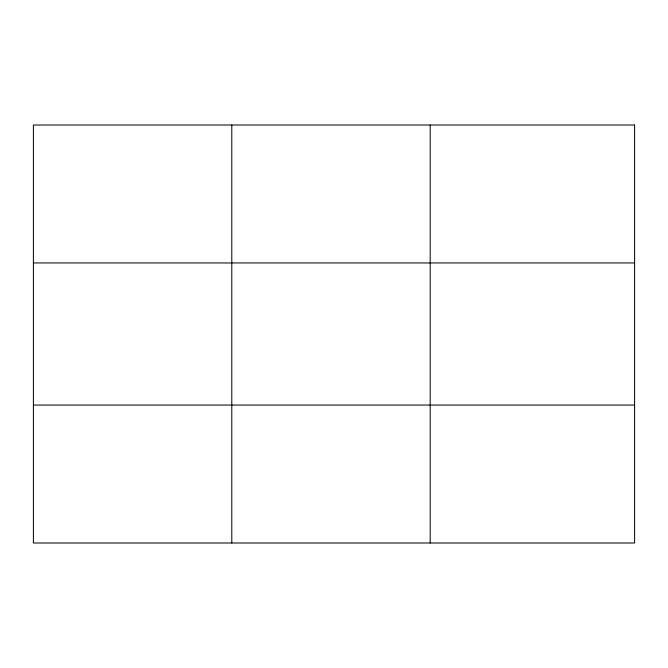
<?xml version="1.0" encoding="UTF-8"?>
<svg xmlns="http://www.w3.org/2000/svg" width="668" height="668" viewBox="0 0 668 668"><rect width="100%" height="100%" fill="white"/><g stroke="black" fill="none" stroke-linecap="round" stroke-linejoin="round"><path stroke-width="1" d="M231.796 542.992L231.796 125.008M430.192 542.992L430.192 125.008M33.4 262.941L634.6 262.941M33.4 405.058L634.6 405.058M634.6 125.008L634.6 542.992L33.4 542.992L33.4 125.008L634.6 125.008"/></g></svg>
